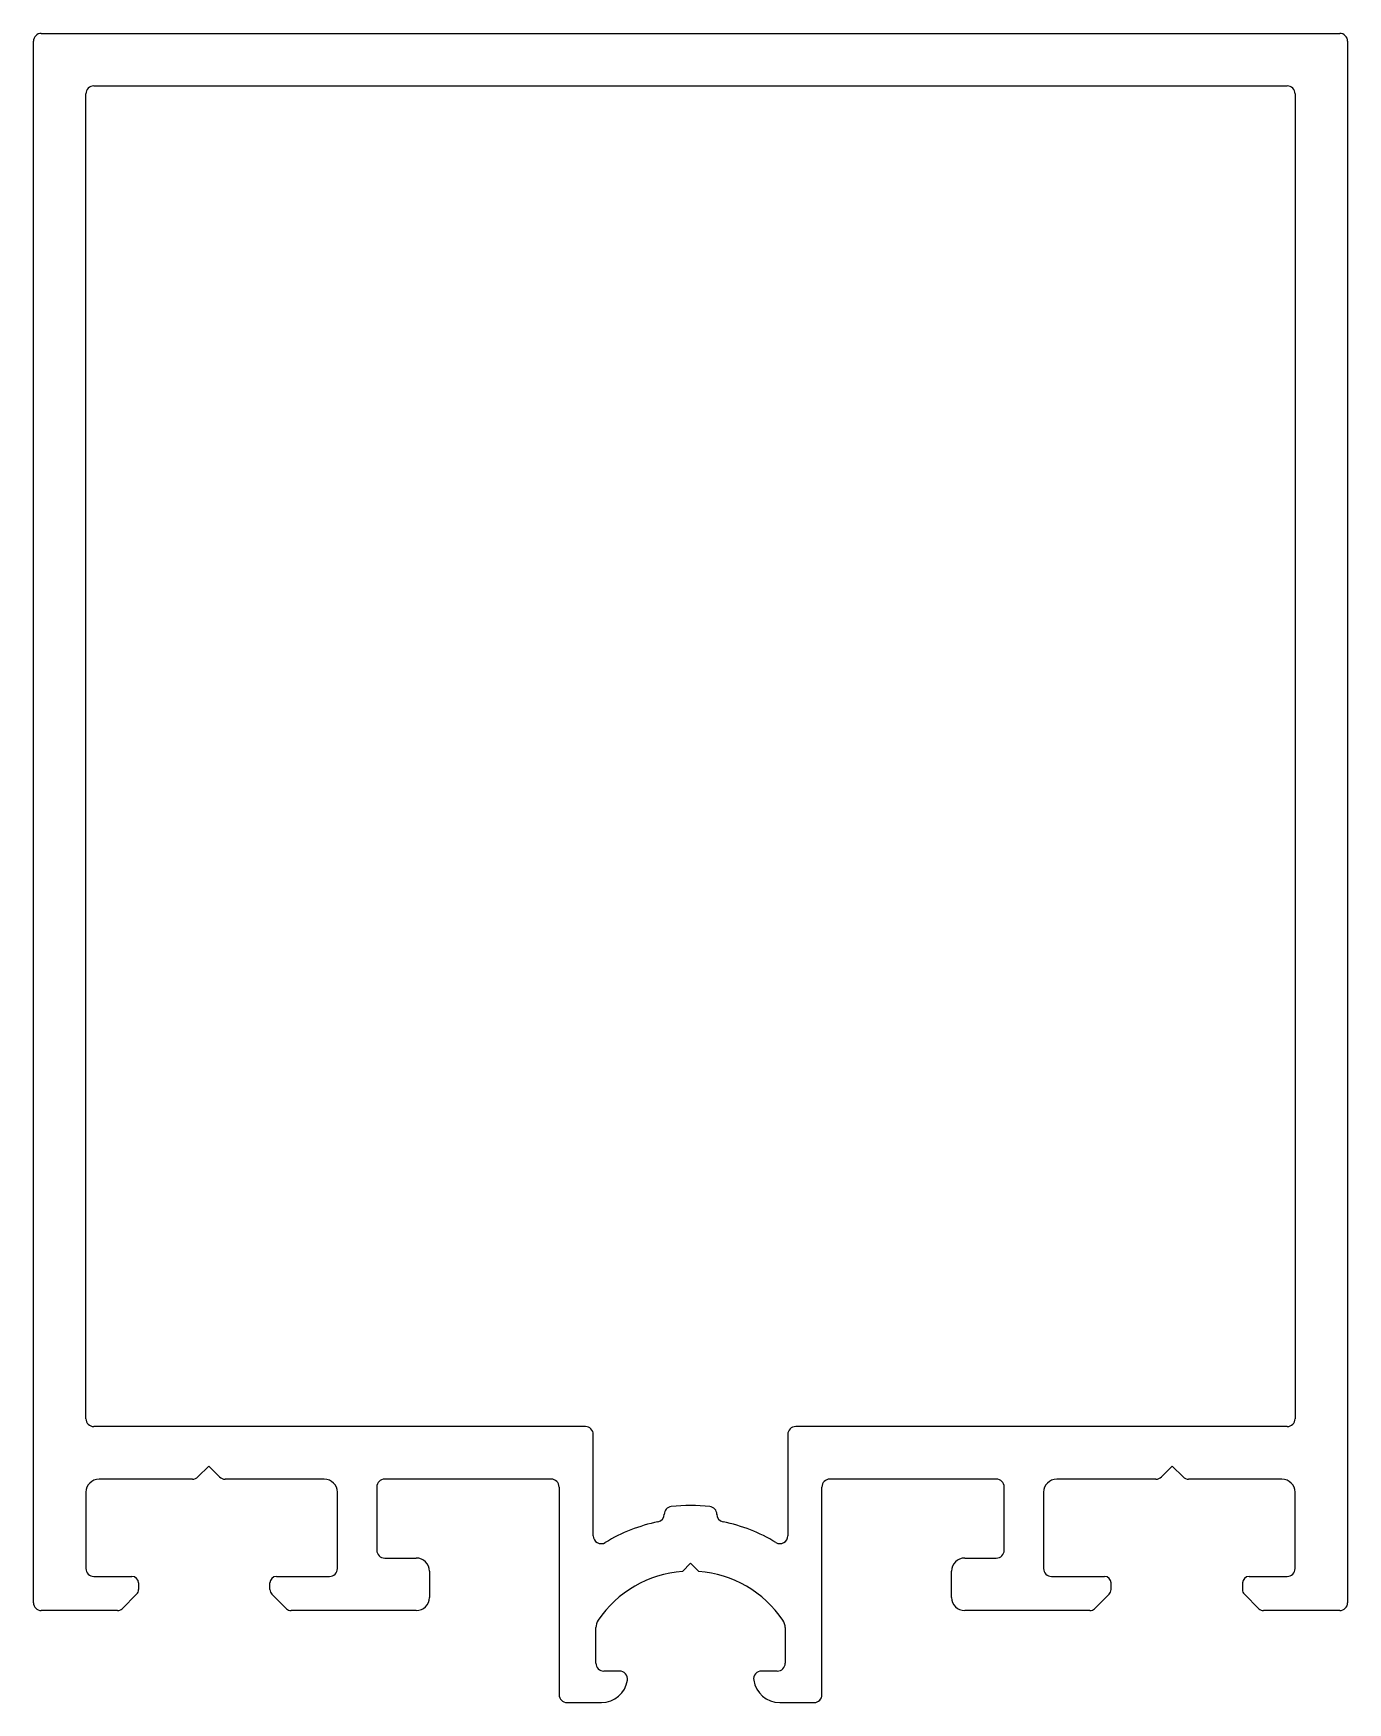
# Model space of a CAD drawing. Extents: x 2397 to 2447, y 1838.7 to 1902.2.
import ezdxf

# ---------------------------------------------------------------- set-up
doc = ezdxf.new("R2010")
doc.units = 0
doc.layers.get('0').update_dxf_attribs({"linetype": 'CONTINUOUS'})

msp = doc.modelspace()

# ---------------------------------------------------------------- linework, layer by layer
at = {"color": 0}
for p, q in [((2397.042, 1842.544), (2397.042, 1901.944)), ((2397.342, 1902.244), (2446.742, 1902.244)), ((2447.042, 1901.944), (2447.042, 1842.544)), ((2399.042, 1849.544), (2399.042, 1899.944)), ((2399.342, 1900.244), (2444.742, 1900.244)), ((2445.042, 1899.944), (2445.042, 1849.544)), ((2418.044, 1849.244), (2399.342, 1849.244)), ((2444.742, 1849.244), (2426.044, 1849.244)), ((2418.344, 1845.091), (2418.344, 1848.944)), ((2425.744, 1848.944), (2425.744, 1845.091)), ((2403.09, 1847.244), (2399.542, 1847.244)), ((2403.715, 1847.744), (2403.303, 1847.331)), ((2404.127, 1847.331), (2403.715, 1847.744)), ((2408.107, 1847.244), (2404.339, 1847.244)), ((2416.744, 1847.244), (2410.407, 1847.244)), ((2433.676, 1847.244), (2427.344, 1847.244)), ((2439.744, 1847.244), (2435.976, 1847.244)), ((2440.369, 1847.744), (2439.957, 1847.331)), ((2440.781, 1847.331), (2440.369, 1847.744)), ((2444.542, 1847.244), (2440.993, 1847.244)), ((2399.042, 1846.744), (2399.042, 1843.844)), ((2408.607, 1843.844), (2408.607, 1846.744)), ((2410.107, 1846.944), (2410.107, 1844.544)), ((2417.044, 1846.944), (2417.044, 1839.044)), ((2427.044, 1839.044), (2427.044, 1846.944)), ((2433.976, 1844.544), (2433.976, 1846.944)), ((2435.476, 1846.744), (2435.476, 1843.844)), ((2445.042, 1843.844), (2445.042, 1846.744)), ((2421.044, 1845.906), (2421.044, 1845.913)), ((2423.044, 1845.913), (2423.044, 1845.906)), ((2410.407, 1844.244), (2411.607, 1844.244)), ((2421.733, 1843.732), (2422.044, 1844.044)), ((2422.044, 1844.044), (2422.356, 1843.732)), ((2432.476, 1844.244), (2433.676, 1844.244)), ((2399.342, 1843.544), (2400.792, 1843.544)), ((2406.292, 1843.544), (2408.307, 1843.544)), ((2412.107, 1843.744), (2412.107, 1842.744)), ((2431.976, 1842.744), (2431.976, 1843.744)), ((2435.776, 1843.544), (2437.792, 1843.544)), ((2443.292, 1843.544), (2444.742, 1843.544)), ((2400.968, 1842.87), (2400.415, 1842.317)), ((2401.042, 1843.294), (2401.042, 1843.047)), ((2406.042, 1843.047), (2406.042, 1843.294)), ((2406.668, 1842.317), (2406.115, 1842.87)), ((2437.415, 1842.317), (2437.968, 1842.87)), ((2438.042, 1843.047), (2438.042, 1843.294)), ((2443.042, 1843.294), (2443.042, 1843.047)), ((2443.115, 1842.87), (2443.668, 1842.317)), ((2400.238, 1842.244), (2397.342, 1842.244)), ((2411.607, 1842.244), (2406.845, 1842.244)), ((2437.238, 1842.244), (2432.476, 1842.244)), ((2446.742, 1842.244), (2443.845, 1842.244)), ((2418.444, 1840.244), (2418.444, 1841.596)), ((2425.644, 1841.596), (2425.644, 1840.244)), ((2419.344, 1839.944), (2418.744, 1839.944)), ((2425.344, 1839.944), (2424.744, 1839.944)), ((2417.344, 1838.744), (2418.651, 1838.744)), ((2425.437, 1838.744), (2426.744, 1838.744))]:
    msp.add_line(p, q, dxfattribs=at)
for centre, radius, start, end in [((2397.342, 1901.944), 0.3, 90, 180), ((2446.742, 1901.944), 0.3, 0, 90), ((2399.342, 1899.944), 0.3, 90, 180), ((2444.742, 1899.944), 0.3, 0, 90), ((2399.342, 1849.544), 0.3, 180, 270), ((2418.044, 1848.944), 0.3, 360, 90), ((2426.044, 1848.944), 0.3, 90, 180), ((2444.742, 1849.544), 0.3, 270, 0), ((2399.542, 1846.744), 0.5, 90, 180), ((2403.09, 1847.544), 0.3, 270, 315), ((2404.339, 1847.544), 0.3, 225, 270), ((2408.107, 1846.744), 0.5, 0, 90), ((2410.407, 1846.944), 0.3, 90, 180), ((2416.744, 1846.944), 0.3, 0, 90), ((2427.344, 1846.944), 0.3, 90, 180), ((2433.676, 1846.944), 0.3, 0, 90), ((2435.976, 1846.744), 0.5, 90, 180), ((2439.744, 1847.544), 0.3, 270, 315), ((2440.993, 1847.544), 0.3, 225, 270), ((2444.542, 1846.744), 0.5, 0, 90), ((2421.344, 1845.906), 0.3, 96.24013, 180), ((2422.044, 1839.504), 6.74, 83.75987, 96.24013), ((2422.744, 1845.906), 0.3, 0, 83.75987), ((2422.044, 1839.504), 6.24, 101.46544, 121.32405), ((2420.744, 1845.913), 0.3, 281.46544, 0), ((2423.344, 1845.913), 0.3, 180, 258.53456), ((2422.044, 1839.504), 6.24, 58.67595, 78.53456), ((2418.644, 1845.091), 0.3, 180, 301.32405), ((2425.444, 1845.091), 0.3, 238.67595, 0), ((2410.407, 1844.544), 0.3, 180, 270), ((2411.607, 1843.744), 0.5, 0, 90), ((2432.476, 1843.744), 0.5, 90, 180), ((2433.676, 1844.544), 0.3, 270, 0), ((2399.342, 1843.844), 0.3, 180, 270), ((2400.792, 1843.294), 0.25, 0, 90), ((2406.292, 1843.294), 0.25, 90, 180), ((2408.307, 1843.844), 0.3, 270, 0), ((2422.044, 1839.504), 4.24, 94.21253, 145.98355), ((2422.044, 1839.504), 4.24, 34.01645, 85.78747), ((2435.776, 1843.844), 0.3, 180, 270), ((2437.792, 1843.294), 0.25, 0, 90), ((2443.292, 1843.294), 0.25, 90, 180), ((2444.742, 1843.844), 0.3, 270, 0), ((2400.792, 1843.047), 0.25, 315, 0), ((2406.292, 1843.047), 0.25, 180, 225), ((2437.792, 1843.047), 0.25, 315, 0), ((2443.292, 1843.047), 0.25, 180, 225), ((2397.342, 1842.544), 0.3, 180, 270), ((2400.238, 1842.494), 0.25, 270, 315), ((2406.845, 1842.494), 0.25, 225, 270), ((2411.607, 1842.744), 0.5, 270, 0), ((2432.476, 1842.744), 0.5, 180, 270), ((2437.238, 1842.494), 0.25, 270, 315), ((2443.845, 1842.494), 0.25, 225, 270), ((2446.742, 1842.544), 0.3, 270, 0), ((2418.944, 1841.596), 0.5, 145.98355, 180), ((2425.144, 1841.596), 0.5, 0, 34.01645), ((2418.744, 1840.244), 0.3, 180, 270), ((2425.344, 1840.244), 0.3, 270, 0), ((2418.651, 1839.744), 1, 270, 351.78679), ((2419.343, 1839.642), 0.301, 352.05969, 89.7271), ((2424.742, 1839.645), 0.298, 89.5855, 188.62771), ((2425.437, 1839.744), 1, 188.21321, 270), ((2417.344, 1839.044), 0.3, 180, 270), ((2426.744, 1839.044), 0.3, 270, 0)]:
    msp.add_arc(centre, radius, start, end, dxfattribs=at)

doc.saveas('drawing.dxf')
